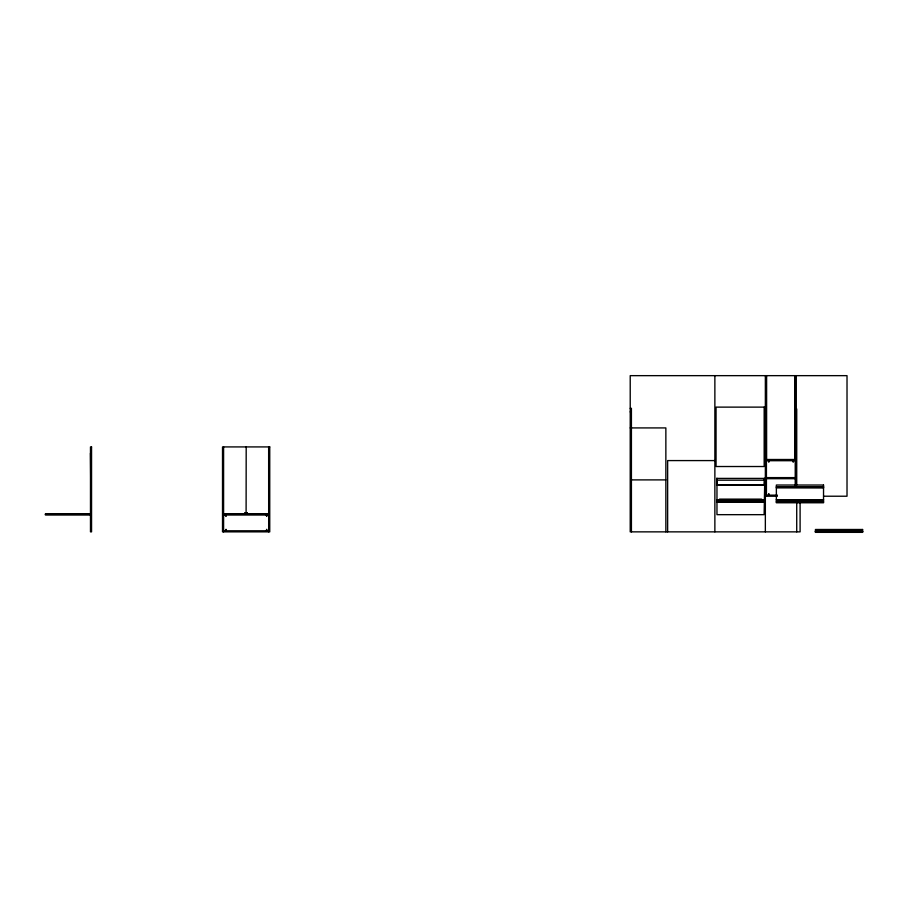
<?xml version="1.0" encoding="UTF-8"?>
<svg xmlns="http://www.w3.org/2000/svg" width="908" height="908" viewBox="0 0 908 908"><rect width="100%" height="100%" fill="white"/><g stroke="black" fill="none" stroke-linecap="round" stroke-linejoin="round"><path stroke-width="1.36" d="M764.491 484.94L764.786 478.403L716.673 478.403L716.673 484.94L764.786 484.94L764.786 478.403L764.127 514.666L716.968 514.666L716.968 482.318M245.035 512.759L246.102 513.826L247.26 512.759L247.26 513.826L246.193 512.759L245.035 513.826L245.035 512.759L247.26 512.759M630.22 408.316L631.412 408.316L631.412 531.861M630.22 411.88L631.412 411.88M630.22 427.918L665.859 427.918L665.859 531.861M90.482 453.16L91.016 514.938L45.4 514.938L45.4 513.871L90.482 513.871M766.42 459.63L795.226 459.63M714.868 460.583L667.641 460.583L667.641 531.861M766.42 460.708L795.226 460.708M766.42 477.619L795.226 477.619M766.42 478.686L795.226 478.686M631.412 479.889L665.859 479.889M764.264 480.184L717.184 480.184L717.184 478.403M823.533 487.244L776.363 487.301L823.533 487.403M776.363 487.891L823.533 487.891M766.42 495.155L777.396 495.155M765.353 496.222L777.396 496.222M823.556 496.222L847.016 496.222L847.016 375.651L630.22 375.651L630.22 531.861L800.096 531.861L800.096 503.077M719.499 499.128L761.608 499.128M716.968 499.786L764.127 499.786M776.363 499.786L823.533 499.786M716.968 499.899L764.127 499.899M776.363 499.899L823.533 499.899M716.968 501.681L764.127 501.681M776.363 501.681L823.533 501.681M716.968 502.124L764.127 502.124M776.363 502.181L823.533 502.283M45.4 514.405L90.482 514.405M223.595 514.405L268.677 514.405M223.595 514.938L268.7 514.938M223.595 530.794L268.7 530.794M815.441 531.203L862.6 531.203M815.441 531.271L862.6 531.271M815.441 531.759L862.6 531.759M815.441 531.861L862.6 531.861M716.968 484.94L716.673 478.403L717.263 484.94L717.263 482.318M796.725 408.906L796.725 484.951M796.725 503.077L796.725 531.861M796.293 375.651L796.293 484.872M795.226 375.651L795.226 485.508M795.136 375.73L795.136 459.55L766.511 459.55L766.511 375.73M793.251 460.708L793.251 462.183L792.775 460.708M768.86 460.708L768.86 462.183L768.384 460.708M768.86 495.155L768.86 493.668L768.384 495.155M766.42 375.651L766.42 496.222M765.353 375.651L765.353 531.861M764.195 478.403L764.195 484.94M763.889 484.94L717.558 484.94M714.868 375.651L714.868 531.861M268.643 446.918L268.677 531.861M266.714 514.938L266.714 516.425L266.237 514.938M266.714 530.794L266.714 529.307L266.237 530.794M246.193 446.918L246.102 513.826M226.024 514.938L226.024 516.425L225.547 514.938M226.024 530.794L226.024 529.307L225.547 530.794M223.595 446.918L223.595 531.861M738.556 500.728A2.077 2.077 0 0 1 741.495 500.66M764.173 407.125L716.049 407.125L716.049 466.519L764.173 466.519L764.173 407.125M91.549 446.918L90.482 446.918L90.482 531.861L91.549 531.861L91.549 446.918M269.744 446.918L222.517 446.918L222.517 531.861L269.744 531.861L269.744 446.918M823.533 485.031L776.363 485.031L776.363 502.771L823.533 502.771L823.533 485.031M823.533 486.745L776.363 486.745L823.533 486.813M268.643 513.826L223.652 513.826L268.677 513.871M862.6 529.489L815.441 529.489L815.441 532.349L862.6 532.349L862.6 529.489"/></g></svg>
